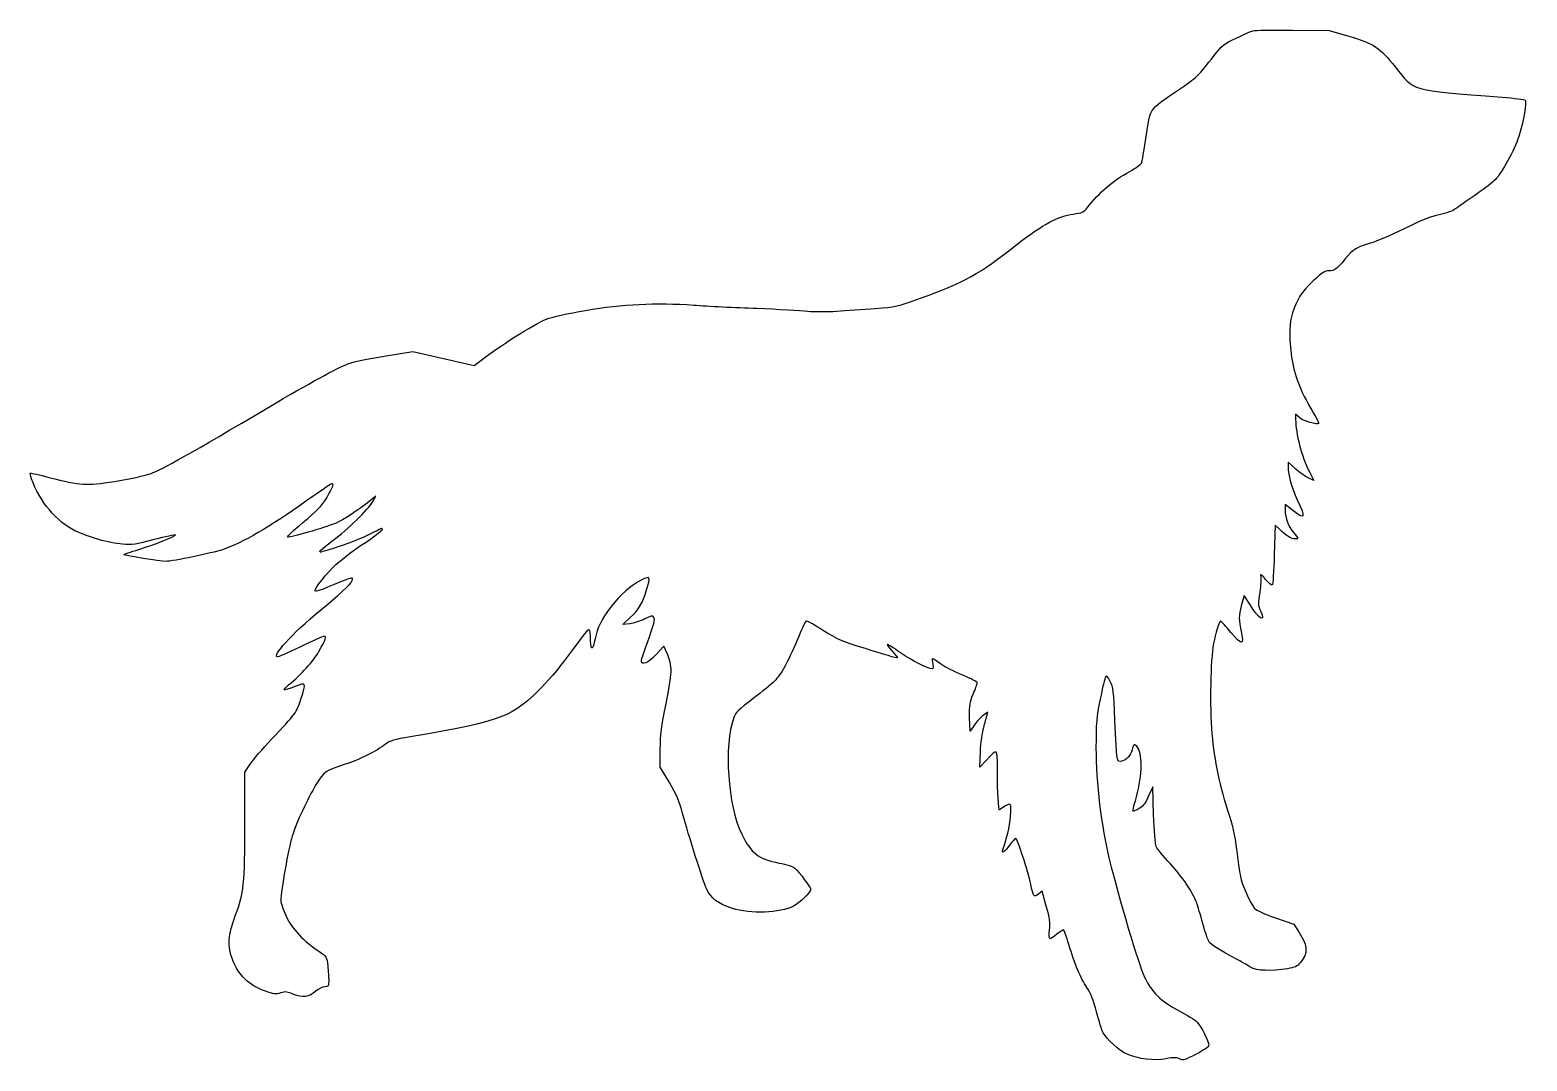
# Model space of a CAD drawing. Header units: centimetres. Extents: x -17.6 to 17.7, y -12.2 to 12.1.
import ezdxf

# ---------------------------------------------------------------- set-up
doc = ezdxf.new("R2010")
doc.units = ezdxf.units.CM
doc.header["$MEASUREMENT"] = 0
doc.layers.add('Layer 1', color=7, linetype='Continuous')

msp = doc.modelspace()

# ---------------------------------------------------------------- linework, layer by layer
at = {"layer": 'Layer 1'}
msp.add_open_spline([(11.20069, 12.11086), (11.16188, 12.10028), (10.9855, 12.02267), (10.80558, 11.938), (10.80558, 11.938), (10.50925, 11.79689), (10.46691, 11.76161), (10.287, 11.52878), (10.287, 11.52878), (9.91658, 11.04547), (9.87072, 11.00314), (9.44386, 10.71739), (9.44386, 10.71739), (8.9535, 10.39283), (8.86883, 10.32228), (8.79828, 10.1847), (8.79828, 10.1847), (8.77006, 10.13178), (8.71361, 9.85662), (8.67481, 9.57087), (8.67481, 9.57087), (8.636, 9.28512), (8.59014, 9.02759), (8.5725, 8.99231), (8.5725, 8.99231), (8.55133, 8.96056), (8.43139, 8.87237), (8.30086, 8.79828), (8.30086, 8.79828), (7.88811, 8.56897), (7.58119, 8.30792), (7.29544, 7.94103), (7.29544, 7.94103), (7.21077, 7.83167), (7.17902, 7.81756), (6.9603, 7.79286), (6.9603, 7.79286), (6.61811, 7.75053), (6.25474, 7.5565), (5.64444, 7.08025), (5.64444, 7.08025), (4.71311, 6.35353), (4.44852, 6.20889), (3.34433, 5.80319), (3.34433, 5.80319), (2.82222, 5.61269), (2.78694, 5.60563), (2.29305, 5.57036), (2.29305, 5.57036), (2.01083, 5.55272), (1.60513, 5.5245), (1.38994, 5.50686), (1.38994, 5.50686), (1.16063, 5.48922), (0.87136, 5.48922), (0.70202, 5.50686), (0.70202, 5.50686), (0.53974, 5.5245), (-0.00001, 5.55272), (-0.4939, 5.57389), (-0.4939, 5.57389), (-0.98779, 5.59153), (-1.65454, 5.62328), (-1.97557, 5.64797), (-1.97557, 5.64797), (-2.88221, 5.71147), (-3.65126, 5.67266), (-4.52968, 5.5245), (-4.52968, 5.5245), (-4.93185, 5.45394), (-5.3446, 5.36222), (-5.4469, 5.31989), (-5.4469, 5.31989), (-5.78204, 5.17878), (-6.56521, 4.68136), (-7.05909, 4.29683), (-7.05909, 4.29683), (-7.05909, 4.29683), (-7.15434, 4.22627), (-7.15434, 4.22627), (-7.15434, 4.22627), (-7.15434, 4.22627), (-7.87753, 4.39208), (-7.87753, 4.39208), (-7.87753, 4.39208), (-7.87753, 4.39208), (-8.60425, 4.55436), (-8.60425, 4.55436), (-8.60425, 4.55436), (-8.60425, 4.55436), (-9.27453, 4.44853), (-9.27453, 4.44853), (-9.27453, 4.44853), (-9.64495, 4.38856), (-10.02947, 4.30742), (-10.13178, 4.26509), (-10.13178, 4.26509), (-10.3752, 4.17337), (-11.049, 3.80295), (-11.99445, 3.24556), (-11.99445, 3.24556), (-13.82889, 2.16253), (-14.53445, 1.76742), (-14.76728, 1.68275), (-14.76728, 1.68275), (-14.90486, 1.63336), (-15.29292, 1.54869), (-15.63159, 1.49578), (-15.63159, 1.49578), (-16.32656, 1.38995), (-16.39712, 1.39347), (-17.18028, 1.59103), (-17.18028, 1.59103), (-17.40253, 1.64747), (-17.59656, 1.69334), (-17.61067, 1.69334), (-17.61067, 1.69334), (-17.62478, 1.69334), (-17.6142, 1.63337), (-17.5895, 1.55928), (-17.5895, 1.55928), (-17.40253, 1.03011), (-16.98978, 0.53975), (-16.56292, 0.33514), (-16.56292, 0.33514), (-16.23836, 0.17992), (-15.76564, 0.04233), (-15.44461, 0.01764), (-15.44461, 0.01764), (-15.21883, -0.00353), (-15.12711, 0.01058), (-14.69672, 0.12347), (-14.69672, 0.12347), (-14.42861, 0.19403), (-14.20283, 0.24341), (-14.19225, 0.23636), (-14.19225, 0.23636), (-14.16756, 0.21167), (-14.66144, 0.01764), (-15.05656, -0.10583), (-15.05656, -0.10583), (-15.25764, -0.1658), (-15.41639, -0.22225), (-15.40934, -0.2293), (-15.40934, -0.2293), (-15.38817, -0.25399), (-14.54503, -0.38805), (-14.42509, -0.38805), (-14.42509, -0.38805), (-14.25928, -0.38805), (-13.32795, -0.19402), (-13.08806, -0.11288), (-13.08806, -0.11288), (-12.60123, 0.05645), (-11.97681, 0.41981), (-11.11956, 1.02659), (-11.11956, 1.02659), (-10.81617, 1.24178), (-10.54806, 1.42523), (-10.52337, 1.43581), (-10.52337, 1.43581), (-10.44223, 1.46756), (-10.47751, 1.36525), (-10.6292, 1.11125), (-10.6292, 1.11125), (-10.74914, 0.91369), (-10.85851, 0.80081), (-11.19012, 0.52917), (-11.19012, 0.52917), (-11.42648, 0.33867), (-11.57818, 0.1905), (-11.54995, 0.18345), (-11.54995, 0.18345), (-11.48645, 0.16934), (-10.69623, 0.39512), (-10.42459, 0.50801), (-10.42459, 0.50801), (-10.24467, 0.58209), (-9.8919, 0.8114), (-9.59909, 1.04776), (-9.59909, 1.04776), (-9.59909, 1.04776), (-9.47562, 1.14654), (-9.47562, 1.14654), (-9.47562, 1.14654), (-9.47562, 1.14654), (-9.54618, 1.02307), (-9.54618, 1.02307), (-9.54618, 1.02307), (-9.64496, 0.83963), (-10.13532, 0.35985), (-10.47751, 0.10938), (-10.47751, 0.10938), (-10.79148, -0.12345), (-10.86204, -0.20106), (-10.72093, -0.15873), (-10.72093, -0.15873), (-10.19176, 0.00355), (-9.9166, 0.10233), (-9.65907, 0.23285), (-9.65907, 0.23285), (-9.48974, 0.31752), (-9.33804, 0.38807), (-9.32746, 0.38807), (-9.32746, 0.38807), (-9.26043, 0.38807), (-9.46857, 0.21874), (-9.83193, -0.01762), (-9.83193, -0.01762), (-10.05065, -0.16226), (-10.3364, -0.38804), (-10.47046, -0.51856), (-10.47046, -0.51856), (-10.75621, -0.80784), (-10.96435, -1.09359), (-10.89027, -1.09359), (-10.89027, -1.09359), (-10.85852, -1.09359), (-10.66802, -1.02303), (-10.45635, -0.93484), (-10.45635, -0.93484), (-10.05771, -0.76903), (-10.01891, -0.75492), (-10.01891, -0.80784), (-10.01891, -0.80784), (-10.01891, -0.8784), (-10.21647, -1.07242), (-10.64685, -1.4252), (-10.64685, -1.4252), (-11.35946, -2.00728), (-11.8851, -2.55762), (-11.80396, -2.63523), (-11.80396, -2.63523), (-11.79338, -2.64934), (-11.54643, -2.54351), (-11.26068, -2.40592), (-11.26068, -2.40592), (-10.97493, -2.26481), (-10.72093, -2.15192), (-10.69624, -2.15192), (-10.69624, -2.15192), (-10.62568, -2.15192), (-10.64685, -2.22248), (-10.81266, -2.50823), (-10.81266, -2.50823), (-10.96083, -2.75517), (-11.22188, -3.04798), (-11.5288, -3.29845), (-11.5288, -3.29845), (-11.5923, -3.35137), (-11.63816, -3.40076), (-11.63111, -3.41134), (-11.63111, -3.41134), (-11.62053, -3.4184), (-11.51117, -3.38665), (-11.38064, -3.33726), (-11.38064, -3.33726), (-11.10547, -3.23495), (-11.109, -3.2279), (-11.23953, -3.63359), (-11.23953, -3.63359), (-11.33831, -3.94403), (-11.35947, -3.97578), (-11.93097, -4.57903), (-11.93097, -4.57903), (-12.13911, -4.79775), (-12.36489, -5.06234), (-12.43191, -5.16817), (-12.43191, -5.16817), (-12.43191, -5.16817), (-12.55891, -5.35514), (-12.55891, -5.35514), (-12.55891, -5.35514), (-12.55891, -5.35514), (-12.55891, -6.51578), (-12.55891, -6.51578), (-12.55891, -6.51578), (-12.56244, -8.0045), (-12.58008, -8.19853), (-12.77763, -8.71359), (-12.77763, -8.71359), (-12.95755, -9.1969), (-12.97519, -9.44737), (-12.84466, -9.77898), (-12.84466, -9.77898), (-12.70355, -10.14587), (-12.46366, -10.37165), (-12.07208, -10.51276), (-12.07208, -10.51276), (-11.88158, -10.58332), (-11.83219, -10.58684), (-11.71577, -10.55157), (-11.71577, -10.55157), (-11.59583, -10.51629), (-11.55349, -10.52335), (-11.40885, -10.58685), (-11.40885, -10.58685), (-11.19718, -10.67504), (-11.04902, -10.65388), (-10.88674, -10.51277), (-10.88674, -10.51277), (-10.81971, -10.4528), (-10.72799, -10.40694), (-10.67507, -10.40694), (-10.67507, -10.40694), (-10.5904, -10.40694), (-10.58335, -10.39283), (-10.58335, -10.26936), (-10.58335, -10.26936), (-10.58335, -10.19528), (-10.59393, -10.03653), (-10.60452, -9.91658), (-10.60452, -9.91658), (-10.62921, -9.70139), (-10.62921, -9.69786), (-10.81971, -9.57086), (-10.81971, -9.57086), (-11.15838, -9.34861), (-11.45118, -9.03464), (-11.58877, -8.74536), (-11.58877, -8.74536), (-11.6558, -8.60425), (-11.71224, -8.43492), (-11.71224, -8.37142), (-11.71224, -8.37142), (-11.71224, -8.1527), (-11.53232, -7.14375), (-11.44413, -6.86153), (-11.44413, -6.86153), (-11.3383, -6.51934), (-11.09841, -6.00781), (-10.87616, -5.63739), (-10.87616, -5.63739), (-10.69624, -5.33753), (-10.67155, -5.31989), (-10.1953, -5.1682), (-10.1953, -5.1682), (-9.87427, -5.06942), (-9.45094, -4.85776), (-9.24633, -4.69548), (-9.24633, -4.69548), (-9.1405, -4.61081), (-9.04525, -4.58259), (-8.66072, -4.51909), (-8.66072, -4.51909), (-7.05558, -4.25098), (-6.52994, -4.1134), (-6.12778, -3.84528), (-6.12778, -3.84528), (-5.73972, -3.58775), (-5.25289, -3.06211), (-4.73784, -2.33892), (-4.73784, -2.33892), (-4.4274, -1.905), (-4.40976, -1.90148), (-4.40976, -2.26484), (-4.40976, -2.26484), (-4.40976, -2.5012), (-4.35684, -2.47651), (-4.30393, -2.21545), (-4.30393, -2.21545), (-4.25101, -1.94381), (-4.1734, -1.78153), (-3.92293, -1.44992), (-3.92293, -1.44992), (-3.71126, -1.17123), (-3.47137, -0.95956), (-3.20326, -0.8255), (-3.20326, -0.8255), (-3.0057, -0.72319), (-2.99512, -0.74083), (-3.09037, -1.06186), (-3.09037, -1.06186), (-3.18209, -1.36878), (-3.27381, -1.524), (-3.46784, -1.70392), (-3.46784, -1.70392), (-3.46784, -1.70392), (-3.65128, -1.87678), (-3.65128, -1.87678), (-3.65128, -1.87678), (-3.65128, -1.87678), (-3.48547, -1.85561), (-3.48547, -1.85561), (-3.48547, -1.85561), (-3.39022, -1.84503), (-3.235, -1.79564), (-3.13622, -1.74272), (-3.13622, -1.74272), (-2.99158, -1.67216), (-2.94925, -1.66158), (-2.92455, -1.70039), (-2.92455, -1.70039), (-2.88574, -1.76036), (-2.90691, -1.8415), (-3.07272, -2.29658), (-3.07272, -2.29658), (-3.15033, -2.50472), (-3.2103, -2.69875), (-3.2103, -2.7305), (-3.2103, -2.7305), (-3.2103, -2.84692), (-3.06213, -2.78694), (-2.87163, -2.58939), (-2.87163, -2.58939), (-2.87163, -2.58939), (-2.68113, -2.38831), (-2.68113, -2.38831), (-2.68113, -2.38831), (-2.68113, -2.38831), (-2.60352, -2.56117), (-2.60352, -2.56117), (-2.60352, -2.56117), (-2.48005, -2.84339), (-2.48358, -3.01978), (-2.63174, -3.73945), (-2.63174, -3.73945), (-2.74463, -4.2792), (-2.7658, -4.46617), (-2.76932, -4.81542), (-2.76932, -4.81542), (-2.76932, -4.81542), (-2.76932, -5.23875), (-2.76932, -5.23875), (-2.76932, -5.23875), (-2.76932, -5.23875), (-2.55413, -5.59858), (-2.55413, -5.59858), (-2.55413, -5.59858), (-2.38832, -5.87375), (-2.31777, -6.03955), (-2.24369, -6.32177), (-2.24369, -6.32177), (-2.09905, -6.85446), (-1.7745, -7.87399), (-1.67925, -8.09271), (-1.67925, -8.09271), (-1.57342, -8.32907), (-1.42172, -8.44902), (-1.06894, -8.5619), (-1.06894, -8.5619), (-0.64208, -8.69948), (0.04937, -8.67479), (0.37392, -8.50898), (0.37392, -8.50898), (0.51856, -8.4349), (0.77609, -8.1809), (0.77609, -8.11034), (0.77609, -8.11034), (0.77609, -8.06801), (0.50092, -7.70112), (0.40215, -7.61292), (0.40215, -7.61292), (0.36334, -7.58117), (0.20107, -7.52825), (0.03526, -7.49298), (0.03526, -7.49298), (-0.46921, -7.39067), (-0.61738, -7.27426), (-0.85021, -6.81212), (-0.85021, -6.81212), (-1.17829, -6.14537), (-1.27707, -4.72368), (-1.03718, -4.06751), (-1.03718, -4.06751), (-0.99132, -3.94757), (-0.91724, -3.87348), (-0.58915, -3.62301), (-0.58915, -3.62301), (-0.37043, -3.46073), (-0.14112, -3.27376), (-0.07762, -3.20673), (-0.07762, -3.20673), (0.0776, -3.05151), (0.23635, -2.76223), (0.4586, -2.24012), (0.4586, -2.24012), (0.55738, -2.00729), (0.6491, -1.8062), (0.66321, -1.79562), (0.66321, -1.79562), (0.67732, -1.78151), (0.82196, -1.85912), (0.98777, -1.96495), (0.98777, -1.96495), (1.36171, -2.20837), (1.54163, -2.28951), (2.01083, -2.42709), (2.01083, -2.42709), (2.21544, -2.49059), (2.48002, -2.5682), (2.6035, -2.60701), (2.6035, -2.60701), (2.72344, -2.64582), (2.82222, -2.66698), (2.82222, -2.65993), (2.82222, -2.65993), (2.82222, -2.65287), (2.76578, -2.58232), (2.69522, -2.50471), (2.69522, -2.50471), (2.62466, -2.4271), (2.57175, -2.35302), (2.58233, -2.34596), (2.58233, -2.34596), (2.58939, -2.3389), (2.69875, -2.40593), (2.82575, -2.49765), (2.82575, -2.49765), (3.04447, -2.6564), (3.41842, -2.85748), (3.59128, -2.9104), (3.59128, -2.9104), (3.66889, -2.93157), (3.67242, -2.92804), (3.65125, -2.80809), (3.65125, -2.80809), (3.63714, -2.73753), (3.63714, -2.68109), (3.64772, -2.68109), (3.64772, -2.68109), (3.6583, -2.68109), (3.7465, -2.73753), (3.83822, -2.80456), (3.83822, -2.80456), (3.93347, -2.87159), (4.1663, -2.988), (4.36033, -3.06914), (4.36033, -3.06914), (4.56141, -3.15028), (4.70605, -3.22789), (4.70252, -3.25258), (4.70252, -3.25258), (4.69899, -3.27727), (4.65666, -3.39722), (4.60374, -3.51716), (4.60374, -3.51716), (4.52613, -3.71119), (4.51555, -3.77822), (4.5226, -4.06397), (4.5226, -4.06397), (4.5226, -4.06397), (4.53318, -4.385), (4.53318, -4.385), (4.53318, -4.385), (4.53318, -4.385), (4.63549, -4.23683), (4.63549, -4.23683), (4.63549, -4.23683), (4.69193, -4.15569), (4.78718, -4.05339), (4.84363, -4.01458), (4.84363, -4.01458), (4.84363, -4.01458), (4.94946, -3.9405), (4.94946, -3.9405), (4.94946, -3.9405), (4.94946, -3.9405), (4.92829, -4.02517), (4.92829, -4.02517), (4.92829, -4.02517), (4.91771, -4.07103), (4.88243, -4.19803), (4.85421, -4.30386), (4.85421, -4.30386), (4.82246, -4.40969), (4.78718, -4.66369), (4.7766, -4.8683), (4.7766, -4.8683), (4.7766, -4.8683), (4.75896, -5.23872), (4.75896, -5.23872), (4.75896, -5.23872), (4.75896, -5.23872), (4.91065, -5.07997), (4.91065, -5.07997), (4.91065, -5.07997), (5.18934, -4.78364), (5.17876, -4.77658), (5.17523, -5.26341), (5.17523, -5.26341), (5.17523, -5.59855), (5.1964, -6.1136), (5.21756, -6.23708), (5.21756, -6.23708), (5.22109, -6.24414), (5.26695, -6.21591), (5.32339, -6.17711), (5.32339, -6.17711), (5.49978, -6.05011), (5.51389, -6.07128), (5.48567, -6.3923), (5.48567, -6.3923), (5.46803, -6.63219), (5.39042, -6.94969), (5.30223, -7.18252), (5.30223, -7.18252), (5.26342, -7.28835), (5.35515, -7.22485), (5.46451, -7.07316), (5.46451, -7.07316), (5.52801, -6.98497), (5.59151, -6.91441), (5.60915, -6.91441), (5.60915, -6.91441), (5.64796, -6.91441), (5.89843, -7.68347), (5.96193, -7.99038), (5.96193, -7.99038), (6.0219, -8.29024), (6.03601, -8.30788), (6.14185, -8.22321), (6.14185, -8.22321), (6.14185, -8.22321), (6.23357, -8.15265), (6.23357, -8.15265), (6.23357, -8.15265), (6.23357, -8.15265), (6.32882, -8.50896), (6.32882, -8.50896), (6.32882, -8.50896), (6.40996, -8.79471), (6.42407, -8.90054), (6.40643, -9.06988), (6.40643, -9.06988), (6.39232, -9.18982), (6.39585, -9.27802), (6.41349, -9.27802), (6.41349, -9.27802), (6.43113, -9.27802), (6.50521, -9.23216), (6.5793, -9.17219), (6.5793, -9.17219), (6.65338, -9.11575), (6.72394, -9.06636), (6.73452, -9.06636), (6.73452, -9.06636), (6.74863, -9.06636), (6.80508, -9.22158), (6.86152, -9.40855), (6.86152, -9.40855), (6.9991, -9.87774), (7.14021, -10.21288), (7.28838, -10.42455), (7.28838, -10.42455), (7.37305, -10.55155), (7.44007, -10.72088), (7.51416, -10.99958), (7.51416, -10.99958), (7.5706, -11.21477), (7.64116, -11.43702), (7.66938, -11.48994), (7.66938, -11.48994), (7.74346, -11.63811), (8.05744, -11.92033), (8.23382, -11.99794), (8.23382, -11.99794), (8.48782, -12.1073), (8.88646, -12.15669), (9.14751, -12.10377), (9.14751, -12.10377), (9.32743, -12.06849), (9.3874, -12.06849), (9.46854, -12.10377), (9.46854, -12.10377), (9.55673, -12.1461), (9.59201, -12.13552), (9.86365, -11.99441), (9.86365, -11.99441), (10.04709, -11.89916), (10.15998, -11.82155), (10.15998, -11.78627), (10.15998, -11.78627), (10.15998, -11.69102), (9.98359, -11.34883), (9.88481, -11.24299), (9.88481, -11.24299), (9.83189, -11.18655), (9.63434, -11.06307), (9.44737, -10.9643), (9.44737, -10.9643), (9.0452, -10.75969), (8.7912, -10.51274), (8.64304, -10.17761), (8.64304, -10.17761), (8.49487, -9.85658), (8.04685, -8.35022), (7.81401, -7.40478), (7.81401, -7.40478), (7.62704, -6.63925), (7.50004, -5.60209), (7.50004, -4.78011), (7.50004, -4.78011), (7.50004, -4.18039), (7.51062, -4.06044), (7.59882, -3.63358), (7.59882, -3.63358), (7.65174, -3.37252), (7.70818, -3.13616), (7.72582, -3.10794), (7.72582, -3.10794), (7.74699, -3.06913), (7.77521, -3.09736), (7.83518, -3.21377), (7.83518, -3.21377), (7.90926, -3.35488), (7.91985, -3.43955), (7.94807, -4.12746), (7.94807, -4.12746), (7.98688, -5.12582), (7.98688, -5.12229), (8.10682, -5.09407), (8.10682, -5.09407), (8.22324, -5.06585), (8.32201, -4.95649), (8.35024, -4.82596), (8.35024, -4.82596), (8.37846, -4.68838), (8.41727, -4.67427), (8.4843, -4.77657), (8.4843, -4.77657), (8.6113, -4.96707), (8.58661, -5.51035), (8.42786, -6.02893), (8.42786, -6.02893), (8.38905, -6.1524), (8.36789, -6.26176), (8.37494, -6.27235), (8.37494, -6.27235), (8.38552, -6.27941), (8.44902, -6.25118), (8.51958, -6.20885), (8.51958, -6.20885), (8.61483, -6.14888), (8.6748, -6.07127), (8.74183, -5.91252), (8.74183, -5.91252), (8.74183, -5.91252), (8.83708, -5.69733), (8.83708, -5.69733), (8.83708, -5.69733), (8.83708, -5.69733), (8.85825, -6.34997), (8.85825, -6.34997), (8.85825, -6.34997), (8.86883, -6.72391), (8.89706, -7.04494), (8.92175, -7.10491), (8.92175, -7.10491), (8.94292, -7.16135), (9.09461, -7.3448), (9.25336, -7.51413), (9.25336, -7.51413), (9.53558, -7.81046), (9.78253, -8.18088), (9.87425, -8.43135), (9.87425, -8.43135), (9.89894, -8.49838), (9.96244, -8.7171), (10.01889, -8.91818), (10.01889, -8.91818), (10.07181, -9.11574), (10.13883, -9.31329), (10.17058, -9.35915), (10.17058, -9.35915), (10.1988, -9.40148), (10.41047, -9.53907), (10.63977, -9.66254), (10.63977, -9.66254), (10.8726, -9.78601), (11.10191, -9.91654), (11.15483, -9.95535), (11.15483, -9.95535), (11.26066, -10.02943), (11.65225, -10.04354), (12.01208, -9.98357), (12.01208, -9.98357), (12.18494, -9.95535), (12.24139, -9.93065), (12.319, -9.8354), (12.319, -9.8354), (12.50244, -9.62021), (12.49186, -9.43676), (12.28725, -9.12632), (12.28725, -9.12632), (12.28725, -9.12632), (12.16025, -8.93229), (12.16025, -8.93229), (12.16025, -8.93229), (12.16025, -8.93229), (11.73339, -8.78412), (11.73339, -8.78412), (11.73339, -8.78412), (11.47939, -8.69593), (11.27831, -8.60773), (11.2395, -8.56187), (11.2395, -8.56187), (11.13367, -8.4384), (10.93964, -8.00801), (10.90436, -7.80693), (10.90436, -7.80693), (10.88319, -7.70815), (10.84439, -7.4224), (10.81264, -7.17193), (10.81264, -7.17193), (10.77383, -6.84737), (10.71386, -6.58632), (10.60097, -6.24412), (10.60097, -6.24412), (10.38225, -5.56679), (10.26936, -4.9847), (10.2235, -4.32148), (10.2235, -4.32148), (10.17764, -3.59829), (10.20586, -2.56465), (10.28347, -2.25773), (10.28347, -2.25773), (10.36108, -1.94023), (10.40694, -1.79912), (10.43869, -1.79912), (10.43869, -1.79912), (10.44927, -1.79912), (10.56216, -1.91906), (10.68563, -2.06723), (10.68563, -2.06723), (10.93257, -2.36004), (10.98902, -2.36356), (10.93257, -2.08134), (10.93257, -2.08134), (10.86201, -1.73915), (10.86201, -1.67212), (10.92551, -1.43223), (10.92551, -1.43223), (10.92551, -1.43223), (10.99607, -1.18881), (10.99607, -1.18881), (10.99607, -1.18881), (10.99607, -1.18881), (11.12307, -1.39695), (11.12307, -1.39695), (11.12307, -1.39695), (11.33121, -1.74267), (11.51113, -1.85203), (11.37707, -1.55217), (11.37707, -1.55217), (11.3171, -1.42164), (11.3171, -1.38284), (11.35943, -1.11473), (11.35943, -1.11473), (11.38412, -0.95245), (11.39471, -0.78312), (11.38412, -0.73726), (11.38412, -0.73726), (11.36648, -0.67376), (11.3947, -0.6914), (11.49701, -0.81134), (11.49701, -0.81134), (11.57462, -0.89953), (11.64518, -0.95951), (11.65576, -0.94892), (11.65576, -0.94892), (11.66987, -0.93834), (11.68751, -0.61378), (11.70162, -0.23278), (11.70162, -0.23278), (11.70162, -0.23278), (11.72279, 0.46219), (11.72279, 0.46219), (11.72279, 0.46219), (11.72279, 0.46219), (11.83215, 0.35988), (11.83215, 0.35988), (11.83215, 0.35988), (11.99443, 0.20819), (12.10732, 0.14116), (12.19904, 0.14116), (12.19904, 0.14116), (12.28018, 0.14116), (12.28018, 0.14469), (12.16023, 0.28227), (12.16023, 0.28227), (12.0297, 0.43749), (11.95915, 0.62446), (11.95915, 0.82555), (11.95915, 0.82555), (11.95915, 0.82555), (11.95915, 0.95255), (11.95915, 0.95255), (11.95915, 0.95255), (11.95915, 0.95255), (12.13907, 0.81144), (12.13907, 0.81144), (12.13907, 0.81144), (12.43188, 0.58213), (12.44951, 0.62447), (12.2449, 1.06191), (12.2449, 1.06191), (12.10732, 1.35824), (12.02971, 1.64047), (12.02971, 1.84155), (12.02971, 1.84155), (12.02971, 1.84155), (12.02971, 1.95091), (12.02971, 1.95091), (12.02971, 1.95091), (12.02971, 1.95091), (12.18493, 1.80627), (12.18493, 1.80627), (12.18493, 1.80627), (12.2696, 1.72866), (12.40718, 1.62988), (12.48479, 1.58755), (12.48479, 1.58755), (12.48479, 1.58755), (12.63296, 1.51347), (12.63296, 1.51347), (12.63296, 1.51347), (12.63296, 1.51347), (12.53065, 1.71808), (12.53065, 1.71808), (12.53065, 1.71808), (12.34721, 2.08497), (12.20609, 2.61766), (12.20609, 2.95633), (12.20609, 2.95633), (12.20609, 2.95633), (12.20609, 3.07627), (12.20609, 3.07627), (12.20609, 3.07627), (12.20609, 3.07627), (12.31192, 2.98455), (12.31192, 2.98455), (12.31192, 2.98455), (12.40364, 2.91047), (12.71409, 2.82227), (12.74936, 2.86108), (12.74936, 2.86108), (12.75642, 2.86814), (12.66469, 3.04452), (12.54122, 3.25266), (12.54122, 3.25266), (12.28369, 3.70069), (12.14964, 4.07463), (12.10025, 4.50149), (12.10025, 4.50149), (12.04733, 4.96363), (12.05792, 5.22468), (12.132, 5.46457), (12.132, 5.46457), (12.22725, 5.77149), (12.34367, 5.94788), (12.62236, 6.21951), (12.62236, 6.21951), (12.8305, 6.41707), (12.89047, 6.45587), (12.98925, 6.45587), (12.98925, 6.45587), (13.13036, 6.45587), (13.16564, 6.48056), (13.36672, 6.72751), (13.36672, 6.72751), (13.54664, 6.94976), (13.66658, 7.02737), (13.96997, 7.10851), (13.96997, 7.10851), (14.09697, 7.14026), (14.45328, 7.29548), (14.76372, 7.44718), (14.76372, 7.44718), (15.17294, 7.64826), (15.40225, 7.73999), (15.58922, 7.77526), (15.58922, 7.77526), (15.77266, 7.81054), (15.89614, 7.85993), (16.01255, 7.94107), (16.01255, 7.94107), (16.10074, 8.00457), (16.31947, 8.15626), (16.49233, 8.27621), (16.49233, 8.27621), (16.66872, 8.39615), (16.85216, 8.54079), (16.90508, 8.59724), (16.90508, 8.59724), (17.08147, 8.78068), (17.35664, 9.28516), (17.46247, 9.61677), (17.46247, 9.61677), (17.57889, 9.98719), (17.66003, 10.43521), (17.61416, 10.47755), (17.61416, 10.47755), (17.60005, 10.49166), (17.35663, 10.52341), (17.07441, 10.54458), (17.07441, 10.54458), (14.84838, 10.72097), (15.0283, 10.67158), (14.5591, 11.25366), (14.5591, 11.25366), (14.18516, 11.71933), (14.06521, 11.80047), (13.45843, 11.98038), (13.45843, 11.98038), (13.45843, 11.98038), (12.99982, 12.11444), (12.99982, 12.11444), (12.99982, 12.11444), (12.99982, 12.11444), (12.13551, 12.1215), (12.13551, 12.1215), (12.13551, 12.1215), (11.65926, 12.12856), (11.23945, 12.1215), (11.20065, 12.11092), (11.20065, 12.11092), (11.20065, 12.11092), (11.20069, 12.11086), (11.20069, 12.11086)], degree=3, knots=[0, 0, 0, 0, 0.00390625, 0.00390625, 0.00390625, 0.00390625, 0.0078125, 0.0078125, 0.0078125, 0.0078125, 0.01171875, 0.01171875, 0.01171875, 0.01171875, 0.015625, 0.015625, 0.015625, 0.015625, 0.01953125, 0.01953125, 0.01953125, 0.01953125, 0.0234375, 0.0234375, 0.0234375, 0.0234375, 0.02734375, 0.02734375, 0.02734375, 0.02734375, 0.03125, 0.03125, 0.03125, 0.03125, 0.03515625, 0.03515625, 0.03515625, 0.03515625, 0.0390625, 0.0390625, 0.0390625, 0.0390625, 0.04296875, 0.04296875, 0.04296875, 0.04296875, 0.046875, 0.046875, 0.046875, 0.046875, 0.05078125, 0.05078125, 0.05078125, 0.05078125, 0.0546875, 0.0546875, 0.0546875, 0.0546875, 0.05859375, 0.05859375, 0.05859375, 0.05859375, 0.0625, 0.0625, 0.0625, 0.0625, 0.06640625, 0.06640625, 0.06640625, 0.06640625, 0.0703125, 0.0703125, 0.0703125, 0.0703125, 0.07421875, 0.07421875, 0.07421875, 0.07421875, 0.078125, 0.078125, 0.078125, 0.078125, 0.08203125, 0.08203125, 0.08203125, 0.08203125, 0.0859375, 0.0859375, 0.0859375, 0.0859375, 0.08984375, 0.08984375, 0.08984375, 0.08984375, 0.09375, 0.09375, 0.09375, 0.09375, 0.09765625, 0.09765625, 0.09765625, 0.09765625, 0.1015625, 0.1015625, 0.1015625, 0.1015625, 0.10546875, 0.10546875, 0.10546875, 0.10546875, 0.109375, 0.109375, 0.109375, 0.109375, 0.11328125, 0.11328125, 0.11328125, 0.11328125, 0.1171875, 0.1171875, 0.1171875, 0.1171875, 0.12109375, 0.12109375, 0.12109375, 0.12109375, 0.125, 0.125, 0.125, 0.125, 0.12890625, 0.12890625, 0.12890625, 0.12890625, 0.1328125, 0.1328125, 0.1328125, 0.1328125, 0.13671875, 0.13671875, 0.13671875, 0.13671875, 0.140625, 0.140625, 0.140625, 0.140625, 0.14453125, 0.14453125, 0.14453125, 0.14453125, 0.1484375, 0.1484375, 0.1484375, 0.1484375, 0.15234375, 0.15234375, 0.15234375, 0.15234375, 0.15625, 0.15625, 0.15625, 0.15625, 0.16015625, 0.16015625, 0.16015625, 0.16015625, 0.1640625, 0.1640625, 0.1640625, 0.1640625, 0.16796875, 0.16796875, 0.16796875, 0.16796875, 0.171875, 0.171875, 0.171875, 0.171875, 0.17578125, 0.17578125, 0.17578125, 0.17578125, 0.1796875, 0.1796875, 0.1796875, 0.1796875, 0.18359375, 0.18359375, 0.18359375, 0.18359375, 0.1875, 0.1875, 0.1875, 0.1875, 0.19140625, 0.19140625, 0.19140625, 0.19140625, 0.1953125, 0.1953125, 0.1953125, 0.1953125, 0.19921875, 0.19921875, 0.19921875, 0.19921875, 0.203125, 0.203125, 0.203125, 0.203125, 0.20703125, 0.20703125, 0.20703125, 0.20703125, 0.2109375, 0.2109375, 0.2109375, 0.2109375, 0.21484375, 0.21484375, 0.21484375, 0.21484375, 0.21875, 0.21875, 0.21875, 0.21875, 0.22265625, 0.22265625, 0.22265625, 0.22265625, 0.2265625, 0.2265625, 0.2265625, 0.2265625, 0.23046875, 0.23046875, 0.23046875, 0.23046875, 0.234375, 0.234375, 0.234375, 0.234375, 0.23828125, 0.23828125, 0.23828125, 0.23828125, 0.2421875, 0.2421875, 0.2421875, 0.2421875, 0.24609375, 0.24609375, 0.24609375, 0.24609375, 0.25, 0.25, 0.25, 0.25, 0.25390625, 0.25390625, 0.25390625, 0.25390625, 0.2578125, 0.2578125, 0.2578125, 0.2578125, 0.26171875, 0.26171875, 0.26171875, 0.26171875, 0.265625, 0.265625, 0.265625, 0.265625, 0.26953125, 0.26953125, 0.26953125, 0.26953125, 0.2734375, 0.2734375, 0.2734375, 0.2734375, 0.27734375, 0.27734375, 0.27734375, 0.27734375, 0.28125, 0.28125, 0.28125, 0.28125, 0.28515625, 0.28515625, 0.28515625, 0.28515625, 0.2890625, 0.2890625, 0.2890625, 0.2890625, 0.29296875, 0.29296875, 0.29296875, 0.29296875, 0.296875, 0.296875, 0.296875, 0.296875, 0.30078125, 0.30078125, 0.30078125, 0.30078125, 0.3046875, 0.3046875, 0.3046875, 0.3046875, 0.30859375, 0.30859375, 0.30859375, 0.30859375, 0.3125, 0.3125, 0.3125, 0.3125, 0.31640625, 0.31640625, 0.31640625, 0.31640625, 0.3203125, 0.3203125, 0.3203125, 0.3203125, 0.32421875, 0.32421875, 0.32421875, 0.32421875, 0.328125, 0.328125, 0.328125, 0.328125, 0.33203125, 0.33203125, 0.33203125, 0.33203125, 0.3359375, 0.3359375, 0.3359375, 0.3359375, 0.33984375, 0.33984375, 0.33984375, 0.33984375, 0.34375, 0.34375, 0.34375, 0.34375, 0.34765625, 0.34765625, 0.34765625, 0.34765625, 0.3515625, 0.3515625, 0.3515625, 0.3515625, 0.35546875, 0.35546875, 0.35546875, 0.35546875, 0.359375, 0.359375, 0.359375, 0.359375, 0.36328125, 0.36328125, 0.36328125, 0.36328125, 0.3671875, 0.3671875, 0.3671875, 0.3671875, 0.37109375, 0.37109375, 0.37109375, 0.37109375, 0.375, 0.375, 0.375, 0.375, 0.37890625, 0.37890625, 0.37890625, 0.37890625, 0.3828125, 0.3828125, 0.3828125, 0.3828125, 0.38671875, 0.38671875, 0.38671875, 0.38671875, 0.390625, 0.390625, 0.390625, 0.390625, 0.39453125, 0.39453125, 0.39453125, 0.39453125, 0.3984375, 0.3984375, 0.3984375, 0.3984375, 0.40234375, 0.40234375, 0.40234375, 0.40234375, 0.40625, 0.40625, 0.40625, 0.40625, 0.41015625, 0.41015625, 0.41015625, 0.41015625, 0.4140625, 0.4140625, 0.4140625, 0.4140625, 0.41796875, 0.41796875, 0.41796875, 0.41796875, 0.421875, 0.421875, 0.421875, 0.421875, 0.42578125, 0.42578125, 0.42578125, 0.42578125, 0.4296875, 0.4296875, 0.4296875, 0.4296875, 0.43359375, 0.43359375, 0.43359375, 0.43359375, 0.4375, 0.4375, 0.4375, 0.4375, 0.44140625, 0.44140625, 0.44140625, 0.44140625, 0.4453125, 0.4453125, 0.4453125, 0.4453125, 0.44921875, 0.44921875, 0.44921875, 0.44921875, 0.453125, 0.453125, 0.453125, 0.453125, 0.45703125, 0.45703125, 0.45703125, 0.45703125, 0.4609375, 0.4609375, 0.4609375, 0.4609375, 0.46484375, 0.46484375, 0.46484375, 0.46484375, 0.46875, 0.46875, 0.46875, 0.46875, 0.47265625, 0.47265625, 0.47265625, 0.47265625, 0.4765625, 0.4765625, 0.4765625, 0.4765625, 0.48046875, 0.48046875, 0.48046875, 0.48046875, 0.484375, 0.484375, 0.484375, 0.484375, 0.48828125, 0.48828125, 0.48828125, 0.48828125, 0.4921875, 0.4921875, 0.4921875, 0.4921875, 0.49609375, 0.49609375, 0.49609375, 0.49609375, 0.5, 0.5, 0.5, 0.5, 0.50390625, 0.50390625, 0.50390625, 0.50390625, 0.5078125, 0.5078125, 0.5078125, 0.5078125, 0.51171875, 0.51171875, 0.51171875, 0.51171875, 0.515625, 0.515625, 0.515625, 0.515625, 0.51953125, 0.51953125, 0.51953125, 0.51953125, 0.5234375, 0.5234375, 0.5234375, 0.5234375, 0.52734375, 0.52734375, 0.52734375, 0.52734375, 0.53125, 0.53125, 0.53125, 0.53125, 0.53515625, 0.53515625, 0.53515625, 0.53515625, 0.5390625, 0.5390625, 0.5390625, 0.5390625, 0.54296875, 0.54296875, 0.54296875, 0.54296875, 0.546875, 0.546875, 0.546875, 0.546875, 0.55078125, 0.55078125, 0.55078125, 0.55078125, 0.5546875, 0.5546875, 0.5546875, 0.5546875, 0.55859375, 0.55859375, 0.55859375, 0.55859375, 0.5625, 0.5625, 0.5625, 0.5625, 0.56640625, 0.56640625, 0.56640625, 0.56640625, 0.5703125, 0.5703125, 0.5703125, 0.5703125, 0.57421875, 0.57421875, 0.57421875, 0.57421875, 0.578125, 0.578125, 0.578125, 0.578125, 0.58203125, 0.58203125, 0.58203125, 0.58203125, 0.5859375, 0.5859375, 0.5859375, 0.5859375, 0.58984375, 0.58984375, 0.58984375, 0.58984375, 0.59375, 0.59375, 0.59375, 0.59375, 0.59765625, 0.59765625, 0.59765625, 0.59765625, 0.6015625, 0.6015625, 0.6015625, 0.6015625, 0.60546875, 0.60546875, 0.60546875, 0.60546875, 0.609375, 0.609375, 0.609375, 0.609375, 0.61328125, 0.61328125, 0.61328125, 0.61328125, 0.6171875, 0.6171875, 0.6171875, 0.6171875, 0.62109375, 0.62109375, 0.62109375, 0.62109375, 0.625, 0.625, 0.625, 0.625, 0.62890625, 0.62890625, 0.62890625, 0.62890625, 0.6328125, 0.6328125, 0.6328125, 0.6328125, 0.63671875, 0.63671875, 0.63671875, 0.63671875, 0.640625, 0.640625, 0.640625, 0.640625, 0.64453125, 0.64453125, 0.64453125, 0.64453125, 0.6484375, 0.6484375, 0.6484375, 0.6484375, 0.65234375, 0.65234375, 0.65234375, 0.65234375, 0.65625, 0.65625, 0.65625, 0.65625, 0.66015625, 0.66015625, 0.66015625, 0.66015625, 0.6640625, 0.6640625, 0.6640625, 0.6640625, 0.66796875, 0.66796875, 0.66796875, 0.66796875, 0.671875, 0.671875, 0.671875, 0.671875, 0.67578125, 0.67578125, 0.67578125, 0.67578125, 0.6796875, 0.6796875, 0.6796875, 0.6796875, 0.68359375, 0.68359375, 0.68359375, 0.68359375, 0.6875, 0.6875, 0.6875, 0.6875, 0.69140625, 0.69140625, 0.69140625, 0.69140625, 0.6953125, 0.6953125, 0.6953125, 0.6953125, 0.69921875, 0.69921875, 0.69921875, 0.69921875, 0.703125, 0.703125, 0.703125, 0.703125, 0.70703125, 0.70703125, 0.70703125, 0.70703125, 0.7109375, 0.7109375, 0.7109375, 0.7109375, 0.71484375, 0.71484375, 0.71484375, 0.71484375, 0.71875, 0.71875, 0.71875, 0.71875, 0.72265625, 0.72265625, 0.72265625, 0.72265625, 0.7265625, 0.7265625, 0.7265625, 0.7265625, 0.73046875, 0.73046875, 0.73046875, 0.73046875, 0.734375, 0.734375, 0.734375, 0.734375, 0.73828125, 0.73828125, 0.73828125, 0.73828125, 0.7421875, 0.7421875, 0.7421875, 0.7421875, 0.74609375, 0.74609375, 0.74609375, 0.74609375, 0.75, 0.75, 0.75, 0.75, 0.75390625, 0.75390625, 0.75390625, 0.75390625, 0.7578125, 0.7578125, 0.7578125, 0.7578125, 0.76171875, 0.76171875, 0.76171875, 0.76171875, 0.765625, 0.765625, 0.765625, 0.765625, 0.76953125, 0.76953125, 0.76953125, 0.76953125, 0.7734375, 0.7734375, 0.7734375, 0.7734375, 0.77734375, 0.77734375, 0.77734375, 0.77734375, 0.78125, 0.78125, 0.78125, 0.78125, 0.78515625, 0.78515625, 0.78515625, 0.78515625, 0.7890625, 0.7890625, 0.7890625, 0.7890625, 0.79296875, 0.79296875, 0.79296875, 0.79296875, 0.796875, 0.796875, 0.796875, 0.796875, 0.80078125, 0.80078125, 0.80078125, 0.80078125, 0.8046875, 0.8046875, 0.8046875, 0.8046875, 0.80859375, 0.80859375, 0.80859375, 0.80859375, 0.8125, 0.8125, 0.8125, 0.8125, 0.81640625, 0.81640625, 0.81640625, 0.81640625, 0.8203125, 0.8203125, 0.8203125, 0.8203125, 0.82421875, 0.82421875, 0.82421875, 0.82421875, 0.828125, 0.828125, 0.828125, 0.828125, 0.83203125, 0.83203125, 0.83203125, 0.83203125, 0.8359375, 0.8359375, 0.8359375, 0.8359375, 0.83984375, 0.83984375, 0.83984375, 0.83984375, 0.84375, 0.84375, 0.84375, 0.84375, 0.84765625, 0.84765625, 0.84765625, 0.84765625, 0.8515625, 0.8515625, 0.8515625, 0.8515625, 0.85546875, 0.85546875, 0.85546875, 0.85546875, 0.859375, 0.859375, 0.859375, 0.859375, 0.86328125, 0.86328125, 0.86328125, 0.86328125, 0.8671875, 0.8671875, 0.8671875, 0.8671875, 0.87109375, 0.87109375, 0.87109375, 0.87109375, 0.875, 0.875, 0.875, 0.875, 0.87890625, 0.87890625, 0.87890625, 0.87890625, 0.8828125, 0.8828125, 0.8828125, 0.8828125, 0.88671875, 0.88671875, 0.88671875, 0.88671875, 0.890625, 0.890625, 0.890625, 0.890625, 0.89453125, 0.89453125, 0.89453125, 0.89453125, 0.8984375, 0.8984375, 0.8984375, 0.8984375, 0.90234375, 0.90234375, 0.90234375, 0.90234375, 0.90625, 0.90625, 0.90625, 0.90625, 0.91015625, 0.91015625, 0.91015625, 0.91015625, 0.9140625, 0.9140625, 0.9140625, 0.9140625, 0.91796875, 0.91796875, 0.91796875, 0.91796875, 0.921875, 0.921875, 0.921875, 0.921875, 0.92578125, 0.92578125, 0.92578125, 0.92578125, 0.9296875, 0.9296875, 0.9296875, 0.9296875, 0.93359375, 0.93359375, 0.93359375, 0.93359375, 0.9375, 0.9375, 0.9375, 0.9375, 0.94140625, 0.94140625, 0.94140625, 0.94140625, 0.9453125, 0.9453125, 0.9453125, 0.9453125, 0.94921875, 0.94921875, 0.94921875, 0.94921875, 0.953125, 0.953125, 0.953125, 0.953125, 0.95703125, 0.95703125, 0.95703125, 0.95703125, 0.9609375, 0.9609375, 0.9609375, 0.9609375, 0.96484375, 0.96484375, 0.96484375, 0.96484375, 0.96875, 0.96875, 0.96875, 0.96875, 0.97265625, 0.97265625, 0.97265625, 0.97265625, 0.9765625, 0.9765625, 0.9765625, 0.9765625, 0.98046875, 0.98046875, 0.98046875, 0.98046875, 0.984375, 0.984375, 0.984375, 0.984375, 0.98828125, 0.98828125, 0.98828125, 0.98828125, 0.9921875, 0.9921875, 0.9921875, 0.9921875, 1, 1, 1, 1], dxfattribs=at)

doc.saveas('drawing.dxf')
